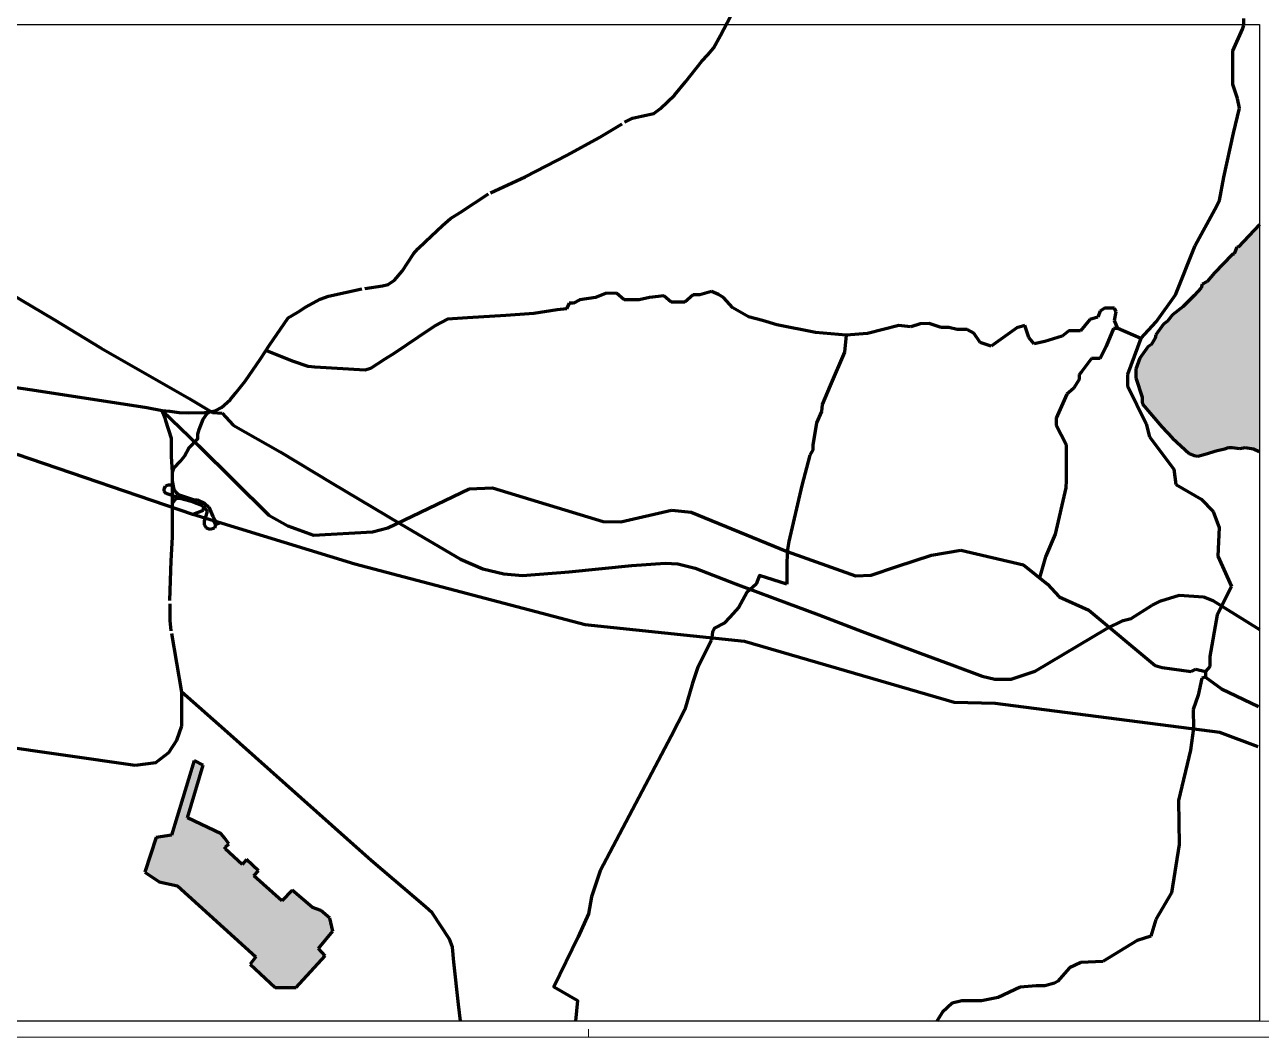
# Model space of a CAD drawing. Header units: millimetres. Extents: x -5675 to -4486, y 12688 to 13529.
# Drawn here: x -5081.8 to -4696.7, y 12687.8 to 13003.2 of the extents above; entities that cross this region are included whole.
import ezdxf

# ---------------------------------------------------------------- set-up
doc = ezdxf.new("R2010")
doc.units = ezdxf.units.MM
doc.header["$XCLIPFRAME"] = 2
for name, color, linetype, lineweight in [('Aeroporto', 6, 'Continuous', 70), ('Cartiglio', 255, 'Continuous', 9), ('Ferrovia principale', 30, 'Continuous', 70), ('Lago', 4, 'Continuous', 70), ('Rete primaria', 3, 'Continuous', 70), ('Rete principale', 5, 'Continuous', 70), ('Rete secondaria', 2, 'Continuous', 70)]:
    doc.layers.add(name, color=color, linetype=linetype, lineweight=lineweight)
doc.layers.add('CTR', color=250, linetype='Continuous')
picture_1 = doc.add_image_def('image1.tif', size_in_pixel=(9449, 5906))

msp = doc.modelspace()

# ---------------------------------------------------------------- hatches: boundary and pattern name
at = {"layer": 'Aeroporto', "ltscale": 100, "transparency": 33554534}
h = msp.add_hatch(color=256, dxfattribs=at)
h.dxf.hatch_style = 1
h.paths.add_polyline_path([(-4989.55, 12727.35), (-4992.23, 12728.25), (-4998.48, 12733.67), (-5001.78, 12730.32), (-5010.42, 12738.09), (-5009.03, 12739.72), (-5012.75, 12743.16), (-5014.12, 12741.68), (-5019.35, 12746.51), (-5019.35, 12747.01), (-5018.2, 12748.07), (-5019.59, 12749.94), (-5020.65, 12751.17), (-5031.17, 12756.2), (-5026.26, 12772.62), (-5029.01, 12774.08), (-5036.13, 12750.81), (-5040.88, 12750.09), (-5044.41, 12739.29), (-5039.92, 12736.27), (-5034.24, 12734.95), (-5009.87, 12712.86), (-5011.56, 12710.65), (-5003.82, 12703.28), (-4997.23, 12703.28), (-4988.2, 12713.19), (-4990.33, 12715.47), (-4985.81, 12720.84), (-4986.75, 12724.95)])
at = {"layer": 'Lago', "ltscale": 100, "transparency": 33554534}
h = msp.add_hatch(color=256, dxfattribs=at)
h.dxf.hatch_style = 1
h.paths.add_polyline_path([(-4697.2, 12941.05), (-4703.87, 12933.95), (-4704.32, 12933.95), (-4705.17, 12931.93), (-4705.86, 12931.56), (-4711.22, 12926.01), (-4713.6, 12923.28), (-4715.13, 12922.48), (-4715.43, 12921.33), (-4717.58, 12918.86), (-4720.99, 12915.47), (-4724.34, 12912.83), (-4725.91, 12910.93), (-4727.14, 12909.95), (-4729.56, 12906.67), (-4729.77, 12905.6), (-4731.04, 12903.49), (-4731.92, 12903.05), (-4734.51, 12899.39), (-4735.73, 12895.9), (-4735.73, 12893.22), (-4733.83, 12887.2), (-4733.83, 12885.98), (-4733.66, 12885.05), (-4727.65, 12878.03), (-4724.33, 12874.45), (-4719.12, 12869.73), (-4717.64, 12869.05), (-4716.42, 12868.84), (-4714.22, 12869.42), (-4710.48, 12870.64), (-4708.07, 12871.11), (-4706.9, 12871.55), (-4705.74, 12871.55), (-4703.41, 12871.21), (-4701.69, 12871.53), (-4699.13, 12871.15), (-4697.2, 12870.22)])

# ---------------------------------------------------------------- linework, layer by layer
at = {"layer": 'Aeroporto', "ltscale": 100}
for p, q in [((-5029.01, 12774.08), (-5036.13, 12750.81)), ((-5031.17, 12756.2), (-5026.26, 12772.62)), ((-5026.26, 12772.62), (-5029.01, 12774.08)), ((-5020.65, 12751.17), (-5031.17, 12756.2)), ((-5040.88, 12750.09), (-5044.41, 12739.29)), ((-5036.13, 12750.81), (-5040.88, 12750.09)), ((-5019.59, 12749.94), (-5020.65, 12751.17)), ((-5018.2, 12748.07), (-5019.59, 12749.94)), ((-5019.35, 12747.01), (-5018.2, 12748.07)), ((-5019.35, 12746.51), (-5019.35, 12747.01)), ((-5014.12, 12741.68), (-5019.35, 12746.51)), ((-5012.75, 12743.16), (-5014.12, 12741.68)), ((-5009.03, 12739.72), (-5012.75, 12743.16)), ((-5044.41, 12739.29), (-5039.92, 12736.27)), ((-5039.92, 12736.27), (-5034.24, 12734.95)), ((-5010.42, 12738.09), (-5009.03, 12739.72)), ((-5001.78, 12730.32), (-5010.42, 12738.09)), ((-5034.24, 12734.95), (-5009.87, 12712.86)), ((-4998.48, 12733.67), (-5001.78, 12730.32)), ((-4992.23, 12728.25), (-4998.48, 12733.67)), ((-4989.55, 12727.35), (-4992.23, 12728.25)), ((-4986.75, 12724.95), (-4989.55, 12727.35)), ((-4985.81, 12720.84), (-4986.75, 12724.95)), ((-4990.33, 12715.47), (-4985.81, 12720.84)), ((-5009.87, 12712.86), (-5011.56, 12710.65)), ((-4997.23, 12703.28), (-4988.2, 12713.19)), ((-4988.2, 12713.19), (-4990.33, 12715.47)), ((-5011.56, 12710.65), (-5003.82, 12703.28)), ((-5003.82, 12703.28), (-4997.23, 12703.28))]:
    msp.add_line(p, q, dxfattribs=at)
at = {"layer": 'Cartiglio', "ltscale": 100}
for p, q in [((-4491.2, 12692.82), (-5670.2, 12692.82)), ((-4906.2, 12690.32), (-4906.2, 12687.82)), ((-4486.2, 12687.82), (-5675.2, 12687.82))]:
    msp.add_line(p, q, dxfattribs=at)
at = {"layer": 'Ferrovia principale'}
for p, q in [((-5089.48, 12921.42), (-5072.83, 12911.55)), ((-5072.83, 12911.55), (-5057.97, 12902.51)), ((-5057.97, 12902.51), (-5030.58, 12886.85)), ((-5030.58, 12886.85), (-5024.4, 12883.11)), ((-5024.4, 12883.11), (-5023.33, 12882.5)), ((-5023.33, 12882.5), (-5020.32, 12882.21)), ((-5020.32, 12882.21), (-5016.93, 12878.5)), ((-5016.93, 12878.5), (-5002.31, 12870.15)), ((-5002.31, 12870.15), (-4986.29, 12860.52)), ((-4986.29, 12860.52), (-4964.48, 12847.57)), ((-4964.48, 12847.57), (-4946.12, 12836.78)), ((-4946.12, 12836.78), (-4939.18, 12833.77)), ((-4939.18, 12833.77), (-4932.62, 12832.15)), ((-4926.77, 12831.71), (-4912.22, 12832.78)), ((-4912.22, 12832.78), (-4892.73, 12834.75)), ((-4892.73, 12834.75), (-4882.35, 12835.54)), ((-4882.35, 12835.54), (-4878.36, 12835.32)), ((-4878.36, 12835.32), (-4873.03, 12833.91)), ((-4873.03, 12833.91), (-4860.45, 12829.07)), ((-4932.62, 12832.15), (-4926.77, 12831.71)), ((-4860.45, 12829.07), (-4848.17, 12824.48)), ((-4848.17, 12824.48), (-4834.49, 12819.41)), ((-4727.99, 12823.83), (-4722.25, 12825.55)), ((-4722.25, 12825.55), (-4714.7, 12824.98)), ((-4714.7, 12824.98), (-4711.79, 12823.85)), ((-4737.2, 12818.23), (-4730.73, 12822.47)), ((-4730.73, 12822.47), (-4727.99, 12823.83)), ((-4711.79, 12823.85), (-4697.2, 12814.81)), ((-4834.49, 12819.41), (-4820.99, 12814.19)), ((-4744.75, 12815.2), (-4739.69, 12817.64)), ((-4739.69, 12817.64), (-4737.2, 12818.23)), ((-4820.99, 12814.19), (-4802.91, 12807.44)), ((-4767.16, 12801.88), (-4744.75, 12815.2)), ((-4802.91, 12807.44), (-4793.06, 12803.86)), ((-4793.06, 12803.86), (-4783.64, 12800.34)), ((-4774.58, 12799.34), (-4767.16, 12801.88)), ((-4783.64, 12800.34), (-4779.7, 12799.34)), ((-4779.7, 12799.34), (-4774.58, 12799.34))]:
    msp.add_line(p, q, dxfattribs=at)
at = {"layer": 'Lago', "ltscale": 100}
for p, q in [((-4697.2, 12941.05), (-4703.87, 12933.95)), ((-4704.32, 12933.95), (-4705.17, 12931.93)), ((-4703.87, 12933.95), (-4704.32, 12933.95)), ((-4705.86, 12931.56), (-4711.22, 12926.01)), ((-4705.17, 12931.93), (-4705.86, 12931.56)), ((-4711.22, 12926.01), (-4713.6, 12923.28)), ((-4715.43, 12921.33), (-4717.58, 12918.86)), ((-4715.13, 12922.48), (-4715.43, 12921.33)), ((-4713.6, 12923.28), (-4715.13, 12922.48)), ((-4717.58, 12918.86), (-4720.99, 12915.47)), ((-4720.99, 12915.47), (-4724.34, 12912.83)), ((-4727.14, 12909.95), (-4729.56, 12906.67)), ((-4725.91, 12910.93), (-4727.14, 12909.95)), ((-4724.34, 12912.83), (-4725.91, 12910.93)), ((-4729.77, 12905.6), (-4731.04, 12903.49)), ((-4729.56, 12906.67), (-4729.77, 12905.6)), ((-4731.92, 12903.05), (-4734.51, 12899.39)), ((-4731.04, 12903.49), (-4731.92, 12903.05)), ((-4734.51, 12899.39), (-4735.73, 12895.9)), ((-4735.73, 12895.9), (-4735.73, 12893.22)), ((-4735.73, 12893.22), (-4733.83, 12887.2)), ((-4733.83, 12887.2), (-4733.83, 12885.98)), ((-4733.83, 12885.98), (-4733.66, 12885.05)), ((-4733.66, 12885.05), (-4727.65, 12878.03)), ((-4727.65, 12878.03), (-4724.33, 12874.45)), ((-4724.33, 12874.45), (-4719.12, 12869.73)), ((-4710.48, 12870.64), (-4708.07, 12871.11)), ((-4708.07, 12871.11), (-4706.9, 12871.55)), ((-4706.9, 12871.55), (-4705.74, 12871.55)), ((-4705.74, 12871.55), (-4703.41, 12871.21)), ((-4703.41, 12871.21), (-4701.69, 12871.53)), ((-4701.69, 12871.53), (-4699.13, 12871.15)), ((-4699.13, 12871.15), (-4697.37, 12870.3)), ((-4719.12, 12869.73), (-4717.64, 12869.05)), ((-4717.64, 12869.05), (-4716.42, 12868.84)), ((-4716.42, 12868.84), (-4714.22, 12869.42)), ((-4714.22, 12869.42), (-4710.48, 12870.64))]:
    msp.add_line(p, q, dxfattribs=at)
at = {"layer": 'Rete primaria'}
for p, q in [((-5029.42, 12850.68), (-5084.13, 12869.37)), ((-4978.97, 12835.23), (-5029.42, 12850.68)), ((-4907.24, 12816.26), (-4978.97, 12835.23)), ((-4857.68, 12811.08), (-4907.24, 12816.26)), ((-4792.32, 12792.11), (-4857.68, 12811.08)), ((-4779.55, 12791.84), (-4792.32, 12792.11)), ((-4709.59, 12782.75), (-4779.55, 12791.84)), ((-4697.63, 12778.29), (-4709.59, 12782.75))]:
    msp.add_line(p, q, dxfattribs=at)
at = {"layer": 'Rete primaria', "ltscale": 100}
for p, q in [((-5038.44, 12858.62), (-5037.98, 12859.55)), ((-5037.98, 12859.55), (-5037.19, 12859.92)), ((-5037.19, 12859.92), (-5035.95, 12859.92)), ((-5035.24, 12858.51), (-5035.83, 12861.14)), ((-5038.44, 12857.95), (-5038.44, 12858.62)), ((-5037.75, 12857.24), (-5038.44, 12857.95)), ((-5033.56, 12855.8), (-5037.75, 12857.24)), ((-5035.79, 12854.16), (-5034.64, 12855.61)), ((-5034.68, 12857.5), (-5035.24, 12858.51)), ((-5033.88, 12856.85), (-5034.68, 12857.5)), ((-5034.64, 12855.61), (-5033.56, 12855.8)), ((-5029.24, 12855.24), (-5033.88, 12856.85)), ((-5033.56, 12855.8), (-5029.99, 12854.88)), ((-5029.99, 12854.88), (-5029.24, 12855.24)), ((-5029.99, 12854.88), (-5026.22, 12853.39)), ((-5026.24, 12851.94), (-5029.42, 12850.68)), ((-5029.24, 12855.24), (-5028.04, 12855.24)), ((-5028.04, 12855.24), (-5025.79, 12854.23)), ((-5026.22, 12853.39), (-5026.24, 12851.94)), ((-5026.22, 12853.39), (-5025.03, 12851.69)), ((-5025.79, 12854.23), (-5024.46, 12852.99)), ((-5025.03, 12851.69), (-5025.58, 12849.5)), ((-5024.46, 12852.99), (-5023.27, 12850.09)), ((-5025.86, 12848.59), (-5025.58, 12849.5)), ((-5025.86, 12847.47), (-5025.86, 12848.59)), ((-5023.27, 12850.09), (-5022.35, 12848.51)), ((-5022.36, 12847.41), (-5023.05, 12848.73)), ((-5021.03, 12848.11), (-5022.36, 12847.41)), ((-5025.19, 12846.38), (-5025.86, 12847.47)), ((-5024.03, 12846.04), (-5025.19, 12846.38)), ((-5022.76, 12846.39), (-5024.03, 12846.04)), ((-5022.36, 12847.41), (-5022.76, 12846.39)), ((-5032.93, 12784.83), (-5032.93, 12795.32)), ((-5034.41, 12780.43), (-5032.93, 12784.83)), ((-5103.59, 12780.61), (-5047.47, 12772.62)), ((-5036.96, 12776.58), (-5034.41, 12780.43)), ((-5040.96, 12773.4), (-5036.96, 12776.58)), ((-5047.47, 12772.62), (-5040.96, 12773.4))]:
    msp.add_line(p, q, dxfattribs=at)
at = {"layer": 'Rete principale'}
for p, q in [((-5098.69, 12892.26), (-5079.51, 12889.55)), ((-5079.51, 12889.55), (-5043.82, 12884.02)), ((-5043.82, 12884.02), (-5039.01, 12883.1)), ((-5039.01, 12883.1), (-5027.7, 12872.16)), ((-5027.7, 12872.16), (-5005.78, 12850.45)), ((-4968.76, 12846.51), (-4943.36, 12858.66)), ((-4943.36, 12858.66), (-4936.16, 12858.94)), ((-4936.16, 12858.94), (-4901.67, 12848.5)), ((-4896.13, 12848.43), (-4880.39, 12852)), ((-4880.39, 12852), (-4874.3, 12851.43)), ((-4874.3, 12851.43), (-4844.37, 12839.2)), ((-5005.78, 12850.45), (-4999.84, 12847.16)), ((-4901.67, 12848.5), (-4896.13, 12848.43)), ((-4999.84, 12847.16), (-4991.9, 12844.23)), ((-4991.9, 12844.23), (-4973.51, 12845.23)), ((-4973.51, 12845.23), (-4968.76, 12846.51)), ((-4844.37, 12839.2), (-4823.08, 12831.53)), ((-4810.19, 12834.46), (-4799.45, 12837.96)), ((-4799.45, 12837.96), (-4790.29, 12839.53)), ((-4790.29, 12839.53), (-4770.74, 12834.95)), ((-4818.2, 12831.74), (-4810.19, 12834.46)), ((-4770.74, 12834.95), (-4763.23, 12828.95)), ((-4823.08, 12831.53), (-4818.2, 12831.74)), ((-4763.23, 12828.95), (-4759.63, 12825.06)), ((-4759.63, 12825.06), (-4750.39, 12820.84)), ((-4750.39, 12820.84), (-4729.78, 12803.69)), ((-4729.78, 12803.69), (-4727.57, 12802.99)), ((-4727.57, 12802.99), (-4718.52, 12801.81)), ((-4718.52, 12801.81), (-4717.1, 12802.49)), ((-4717.1, 12802.49), (-4714.07, 12801.76)), ((-4714.07, 12801.76), (-4714.07, 12800.02)), ((-4714.07, 12800.02), (-4709.06, 12796.38)), ((-4709.06, 12796.38), (-4697.57, 12790.83))]:
    msp.add_line(p, q, dxfattribs=at)
at = {"layer": 'Rete secondaria', "ltscale": 100}
for p, q in [((-4705.53, 12995.11), (-4702.52, 13001.85)), ((-4702.52, 13001.85), (-4702.09, 13003.14)), ((-4702.09, 13003.14), (-4702.09, 13005.24)), ((-4705.53, 12984.65), (-4705.53, 12995.11)), ((-4704.06, 12980.23), (-4705.53, 12984.65)), ((-4703.49, 12977.3), (-4704.06, 12980.23)), ((-4705.39, 12969.43), (-4703.49, 12977.3)), ((-4708.41, 12955.81), (-4705.39, 12969.43)), ((-4709.68, 12948.5), (-4708.41, 12955.81)), ((-4711.16, 12945.66), (-4709.68, 12948.5)), ((-4717.28, 12934.5), (-4711.16, 12945.66)), ((-4723.4, 12919.06), (-4717.28, 12934.5)), ((-4908.92, 12917.52), (-4910.89, 12916.51)), ((-4904.09, 12918.29), (-4908.92, 12917.52)), ((-4900.97, 12919.55), (-4904.09, 12918.29)), ((-4897.48, 12919.66), (-4900.97, 12919.55)), ((-4895.08, 12917.51), (-4897.48, 12919.66)), ((-4890.46, 12917.51), (-4895.08, 12917.51)), ((-4887.23, 12918.27), (-4890.46, 12917.51)), ((-4882.81, 12918.83), (-4887.23, 12918.27)), ((-4880.53, 12916.81), (-4882.81, 12918.83)), ((-4873.63, 12919.09), (-4876.23, 12916.81)), ((-4871.58, 12919.12), (-4873.63, 12919.09)), ((-4867.91, 12920.12), (-4871.58, 12919.12)), ((-4865.79, 12919.21), (-4867.91, 12920.12)), ((-4864.22, 12918.23), (-4865.79, 12919.21)), ((-4861.24, 12915.04), (-4864.22, 12918.23)), ((-4729.4, 12910.69), (-4723.4, 12919.06)), ((-4913.11, 12914.79), (-4915.94, 12914.4)), ((-4912.29, 12916.51), (-4913.11, 12914.79)), ((-4910.89, 12916.51), (-4912.29, 12916.51)), ((-4878.06, 12916.81), (-4880.53, 12916.81)), ((-4876.23, 12916.81), (-4878.06, 12916.81)), ((-4856.35, 12912.3), (-4861.24, 12915.04)), ((-4746.86, 12914.03), (-4747.64, 12912.17)), ((-4745.48, 12915), (-4746.86, 12914.03)), ((-4742.43, 12915), (-4745.48, 12915)), ((-4741.84, 12913.81), (-4742.43, 12915)), ((-4742.41, 12911.06), (-4741.84, 12913.81)), ((-4852.08, 12911.12), (-4856.35, 12912.3)), ((-4847.6, 12909.79), (-4852.08, 12911.12)), ((-4835.51, 12907.4), (-4847.6, 12909.79)), ((-4809.54, 12909.54), (-4819.34, 12907.07)), ((-4805.85, 12909.18), (-4809.54, 12909.54)), ((-4802.94, 12910.1), (-4805.85, 12909.18)), ((-4800.13, 12910.21), (-4802.94, 12910.1)), ((-4796.41, 12908.89), (-4800.13, 12910.21)), ((-4770.33, 12909.6), (-4772.78, 12908.82)), ((-4769.14, 12905.85), (-4770.33, 12909.6)), ((-4750.1, 12911.47), (-4753.04, 12907.94)), ((-4747.64, 12912.17), (-4750.1, 12911.47)), ((-4741.42, 12908.57), (-4742.41, 12911.06)), ((-4734.19, 12905.51), (-4729.4, 12910.69)), ((-4826, 12906.51), (-4835.51, 12907.4)), ((-4826, 12906.51), (-4826.49, 12901.29)), ((-4819.34, 12907.07), (-4826, 12906.51)), ((-4793.96, 12908.89), (-4796.41, 12908.89)), ((-4791.38, 12908.35), (-4793.96, 12908.89)), ((-4788.32, 12908.35), (-4791.38, 12908.35)), ((-4786.22, 12907.16), (-4788.32, 12908.35)), ((-4784.3, 12904.22), (-4786.22, 12907.16)), ((-4772.78, 12908.82), (-4780.79, 12903.16)), ((-4767.4, 12903.82), (-4769.14, 12905.85)), ((-4758.66, 12906.28), (-4764.09, 12904.54)), ((-4756.61, 12907.94), (-4758.66, 12906.28)), ((-4753.04, 12907.94), (-4756.61, 12907.94)), ((-4742.7, 12908.57), (-4744.96, 12903.09)), ((-4741.42, 12908.57), (-4742.7, 12908.57)), ((-4734.19, 12905.51), (-4741.42, 12908.57)), ((-4734.19, 12905.51), (-4738.37, 12894.33)), ((-4780.79, 12903.16), (-4784.3, 12904.22)), ((-4764.09, 12904.54), (-4767.4, 12903.82)), ((-4744.96, 12903.09), (-4746.88, 12899.32)), ((-4826.49, 12901.29), (-4830.94, 12890.9)), ((-4749.61, 12899.32), (-4752.69, 12895.14)), ((-4746.88, 12899.32), (-4749.61, 12899.32)), ((-4752.69, 12895.14), (-4753.4, 12894.25)), ((-4753.4, 12894.25), (-4753.4, 12892.73)), ((-4738.37, 12894.33), (-4738.37, 12890.77)), ((-4830.94, 12890.9), (-4833.47, 12884.99)), ((-4755.18, 12889.94), (-4757.25, 12888.16)), ((-4753.4, 12892.73), (-4755.18, 12889.94)), ((-4738.37, 12890.77), (-4732.56, 12878.95)), ((-4757.25, 12888.16), (-4760.54, 12880.65)), ((-4833.71, 12882.79), (-4835.26, 12879.25)), ((-4833.47, 12884.99), (-4833.71, 12882.79)), ((-4835.26, 12879.25), (-4836.38, 12872.26)), ((-4760.54, 12880.65), (-4760.54, 12878.54)), ((-4760.54, 12878.54), (-4757.47, 12872.48)), ((-4732.56, 12878.95), (-4731.46, 12874.83)), ((-4731.46, 12874.83), (-4723.97, 12864.85)), ((-4836.38, 12872.26), (-4836.38, 12870.67)), ((-4757.47, 12872.48), (-4757.47, 12861.25)), ((-4837.33, 12869.18), (-4839.8, 12859.7)), ((-4836.38, 12870.67), (-4837.33, 12869.18)), ((-4723.97, 12864.85), (-4723.34, 12860.03)), ((-4839.8, 12859.7), (-4843.82, 12842.28)), ((-4757.47, 12861.25), (-4757.57, 12858.94)), ((-4723.34, 12860.03), (-4715.45, 12855.42)), ((-4757.57, 12858.94), (-4760.84, 12844.53)), ((-4715.45, 12855.42), (-4711.68, 12851.61)), ((-4711.68, 12851.61), (-4709.77, 12846.65)), ((-4760.84, 12844.53), (-4763.89, 12837.45)), ((-4709.77, 12846.65), (-4710.26, 12837.7)), ((-4843.82, 12842.28), (-4844.37, 12839.2)), ((-4844.37, 12839.2), (-4844.46, 12834.6)), ((-4763.89, 12837.45), (-4765.76, 12830.97)), ((-4710.26, 12837.7), (-4705.98, 12828.28)), ((-4844.46, 12834.6), (-4844.46, 12829.02)), ((-4705.98, 12828.28), (-4710.39, 12819.38)), ((-4710.39, 12819.38), (-4712.76, 12806.44)), ((-4712.76, 12806.44), (-4712.76, 12803.28)), ((-4712.76, 12803.28), (-4714.07, 12801.76)), ((-4715.16, 12799.69), (-4716.38, 12794.42)), ((-4714.07, 12800.02), (-4715.16, 12799.69)), ((-4716.38, 12794.42), (-4717.92, 12789.97)), ((-4717.92, 12789.97), (-4717.76, 12784.09)), ((-4717.76, 12784.09), (-4718.71, 12777.28)), ((-4718.71, 12777.28), (-4722.45, 12761.61)), ((-4722.45, 12761.61), (-4722.32, 12747.91)), ((-4722.32, 12747.91), (-4724.66, 12732.84)), ((-4724.66, 12732.84), (-4729.56, 12724.51)), ((-4729.56, 12724.51), (-4731.09, 12719.32)), ((-4735.38, 12717.99), (-4746.06, 12711.44)), ((-4731.09, 12719.32), (-4735.38, 12717.99)), ((-4756.4, 12709.43), (-4760.2, 12705.17)), ((-4752.94, 12711.14), (-4756.4, 12709.43)), ((-4746.06, 12711.44), (-4752.94, 12711.14)), ((-4760.2, 12705.17), (-4761.1, 12704.64)), ((-4771.77, 12703.42), (-4778.6, 12700.24)), ((-4766.82, 12703.9), (-4771.77, 12703.42)), ((-4764.15, 12703.9), (-4766.82, 12703.9)), ((-4761.1, 12704.64), (-4764.15, 12703.9)), ((-4792.99, 12698.41), (-4796.02, 12695.65)), ((-4789.91, 12699.21), (-4792.99, 12698.41)), ((-4783.8, 12699.21), (-4789.91, 12699.21)), ((-4778.6, 12700.24), (-4783.8, 12699.21)), ((-4796.02, 12695.65), (-4797.7, 12692.82))]:
    msp.add_line(p, q, dxfattribs=at)
for points in [[(-4895.02, 12972.85), (-4892.48, 12974.16), (-4889.72, 12974.8), (-4885.92, 12975.61), (-4883.79, 12977.16), (-4879.4, 12981.27), (-4876.07, 12985.45), (-4870.97, 12991.85), (-4869.05, 12993.92), (-4867.33, 12995.99), (-4865.15, 12999.94), (-4862.03, 13005.76)], [(-4936.74, 12950.88), (-4925.96, 12955.84), (-4912.88, 12962.63), (-4903.04, 12968.02), (-4895.74, 12972.4)], [(-4975.88, 12921.04), (-4970.41, 12921.96), (-4968.6, 12922.29), (-4966.66, 12923.63), (-4964.3, 12926.53), (-4960.69, 12931.92), (-4959.37, 12933.46), (-4957.01, 12935.68), (-4951.71, 12940.74), (-4949.25, 12942.88), (-4946.17, 12944.73), (-4937.37, 12950.52)], [(-5036.63, 12882.89), (-5033.75, 12882.46), (-5030.73, 12882.33), (-5025.69, 12882.47), (-5022.5, 12883), (-5020.53, 12884.04), (-5017.83, 12886.39), (-5016.02, 12888.53), (-5013.12, 12892.18), (-5008.34, 12899.2), (-5005.72, 12903.33), (-4999.8, 12911.93), (-4996.81, 12913.75), (-4994.35, 12915.29), (-4989.83, 12917.74), (-4987.18, 12918.7), (-4976.78, 12921)], [(-4915.94, 12914.4), (-4923.27, 12913.33), (-4931.96, 12912.67), (-4943.93, 12911.95), (-4950.16, 12911.57), (-4953.9, 12909.53), (-4959.27, 12905.93), (-4966.64, 12900.9), (-4969.64, 12899.05), (-4974.09, 12896.21), (-4975.81, 12895.67), (-4991.47, 12896.55), (-4993.56, 12896.83), (-4998.12, 12898.34), (-5006.7, 12901.79)], [(-5035.83, 12843.66), (-5035.83, 12850.91), (-5035.83, 12853.83), (-5035.83, 12863.91), (-5036.14, 12868.76), (-5036.14, 12874.4), (-5037.84, 12879.81), (-5038.09, 12880.82), (-5039.01, 12883.1), (-5036.63, 12882.89)], [(-5036.67, 12823.85), (-5036.17, 12836.28), (-5035.83, 12843.66)], [(-5036.22, 12814.47), (-5036.55, 12817.68), (-5036.55, 12822.87)], [(-4946.09, 12692.82), (-4946.76, 12698.07), (-4948.19, 12711.18), (-4948.56, 12715.87), (-4949.5, 12718.36), (-4954.9, 12726.64), (-4956.98, 12728.45), (-4973.88, 12742.89), (-4981.42, 12749.52), (-5019.56, 12783.62), (-5032.93, 12795.32), (-5036.02, 12813.65)]]:
    msp.add_lwpolyline(points, dxfattribs=at)
at = {"layer": 'Rete secondaria', "ltscale": 10}
for points in [[(-5035.83, 12863.91), (-5035.34, 12865.13), (-5033.3, 12867.24), (-5032.02, 12868.87), (-5030.74, 12871.3), (-5027.94, 12874.26), (-5027.94, 12875.69), (-5027.54, 12877.2), (-5026.27, 12880.38), (-5024.95, 12882.12), (-5023.82, 12882.78)], [(-4844.46, 12829.02), (-4852.99, 12831.7), (-4854.05, 12828.93), (-4856.87, 12826.33), (-4859.43, 12821.79), (-4862.23, 12818.73), (-4864.01, 12816.87), (-4867, 12815.3), (-4867.59, 12814.01), (-4867.96, 12811.54)], [(-4867.96, 12811.54), (-4872.2, 12803.13), (-4873.83, 12798.15), (-4876.27, 12789.88), (-4880.48, 12781.65), (-4902.6, 12739.69), (-4905.34, 12731.56), (-4906.19, 12726.23), (-4909.48, 12719.07), (-4916.99, 12703.49), (-4909.67, 12699.24), (-4910.24, 12692.82)]]:
    msp.add_lwpolyline(points, dxfattribs=at)

# ---------------------------------------------------------------- pictures from other files: only their frames are drawn
at = {"layer": 'CTR'}
image = msp.add_image(picture_1, insert=(-5497.2, 12503.33), size_in_units=(800, 500.03), dxfattribs=at)
image.set_boundary_path([(-0.5, -0.5), (9448.5, 3667.3)])

doc.saveas('drawing.dxf')
